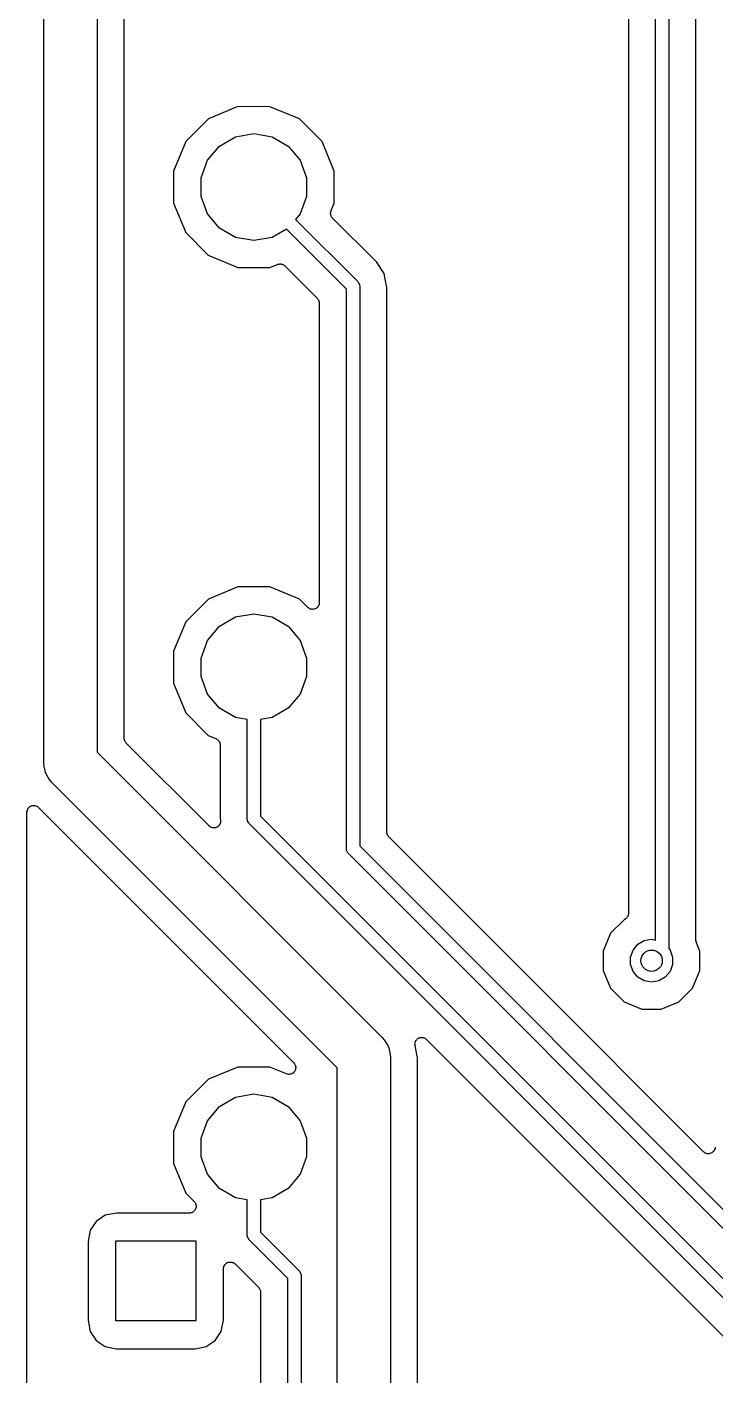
# Model space of a CAD drawing. Extents: x 150.6 to 199.4, y -149.4 to -50.6.
# Drawn here: x 150.58 to 163.49, y -125.26 to -100 of the extents above; entities that cross this region are included whole.
import ezdxf

# ---------------------------------------------------------------- set-up
doc = ezdxf.new("R2010")
doc.units = 0
doc.header["$MEASUREMENT"] = 0
doc.layers.add('BLACK', color=7, linetype='CONTINUOUS')

msp = doc.modelspace()

# ---------------------------------------------------------------- linework, layer by layer
at = {"layer": 'Black'}
for p, q in [((150.9, -113.8), (150.9, -91.6)), ((151.9, -91.8071), (151.9, -113.593)), ((152.408, -113.33), (152.408, -92.0701)), ((161.867, -98.5125), (161.867, -116.612)), ((162.375, -117.112), (162.375, -98.5)), ((162.625, -98.5518), (162.625, -117.272)), ((163.133, -117.113), (163.133, -98.8148)), ((154.541, -101.492), (153.987, -101.721)), ((155.141, -101.493), (154.541, -101.492)), ((155.695, -101.723), (155.141, -101.493)), ((153.987, -101.721), (153.563, -102.145)), ((156.119, -102.147), (155.695, -101.723)), ((154.195, -102.231), (154.497, -102.057)), ((154.497, -102.057), (154.84, -101.997)), ((154.84, -101.997), (155.183, -102.057)), ((155.183, -102.057), (155.485, -102.231)), ((153.563, -102.145), (153.333, -102.699)), ((153.971, -102.498), (154.195, -102.231)), ((155.485, -102.231), (155.709, -102.498)), ((156.348, -102.701), (156.119, -102.147)), ((153.852, -102.826), (153.971, -102.498)), ((155.709, -102.498), (155.828, -102.826)), ((153.333, -102.699), (153.332, -103.299)), ((153.852, -103.174), (153.852, -102.826)), ((155.828, -102.826), (155.828, -103.174)), ((156.347, -103.301), (156.348, -102.701)), ((153.332, -103.299), (153.561, -103.853)), ((153.971, -103.502), (153.852, -103.174)), ((155.828, -103.174), (155.709, -103.502)), ((156.289, -103.442), (156.347, -103.301)), ((154.195, -103.769), (153.971, -103.502)), ((155.709, -103.502), (155.622, -103.605)), ((156.279, -103.485), (156.282, -103.472)), ((156.28, -103.494), (156.279, -103.485)), ((156.279, -103.502), (156.28, -103.494)), ((156.283, -103.515), (156.279, -103.502)), ((156.282, -103.472), (156.283, -103.458)), ((156.283, -103.458), (156.287, -103.451)), ((156.285, -103.529), (156.283, -103.515)), ((156.289, -103.537), (156.285, -103.529)), ((156.287, -103.451), (156.289, -103.442)), ((156.291, -103.545), (156.289, -103.537)), ((156.299, -103.556), (156.291, -103.545)), ((156.305, -103.568), (156.299, -103.556)), ((156.311, -103.574), (156.305, -103.568)), ((156.316, -103.581), (156.311, -103.574)), ((157.139, -104.404), (156.316, -103.581)), ((154.497, -103.943), (154.195, -103.769)), ((155.451, -103.788), (155.183, -103.943)), ((156.575, -104.912), (155.451, -103.788)), ((155.622, -103.605), (156.788, -104.772)), ((153.561, -103.853), (153.985, -104.277)), ((154.84, -104.003), (154.497, -103.943)), ((155.183, -103.943), (154.84, -104.003)), ((153.985, -104.277), (154.539, -104.507)), ((154.539, -104.507), (155.139, -104.508)), ((155.139, -104.508), (155.282, -104.448)), ((155.282, -104.448), (155.29, -104.447)), ((155.29, -104.447), (155.298, -104.443)), ((155.298, -104.443), (155.312, -104.442)), ((155.312, -104.442), (155.325, -104.439)), ((155.325, -104.439), (155.334, -104.44)), ((155.334, -104.44), (155.342, -104.439)), ((155.342, -104.439), (155.355, -104.443)), ((155.355, -104.443), (155.369, -104.445)), ((155.369, -104.445), (155.377, -104.448)), ((155.377, -104.448), (155.385, -104.451)), ((155.385, -104.451), (155.396, -104.459)), ((155.396, -104.459), (155.408, -104.465)), ((155.408, -104.465), (155.414, -104.471)), ((155.414, -104.471), (155.421, -104.476)), ((155.421, -104.476), (156.03, -105.085)), ((157.283, -104.619), (157.139, -104.404)), ((156.788, -104.772), (156.792, -104.776)), ((156.792, -104.776), (156.796, -104.78)), ((156.796, -104.78), (156.804, -104.794)), ((156.804, -104.794), (156.813, -104.807)), ((156.813, -104.807), (156.815, -104.812)), ((156.815, -104.812), (156.817, -104.817)), ((156.817, -104.817), (156.82, -104.833)), ((156.82, -104.833), (156.825, -104.849)), ((156.825, -104.849), (156.824, -104.855)), ((157.304, -104.727), (157.283, -104.619)), ((157.333, -104.873), (157.304, -104.727)), ((157.304, -104.727), (157.304, -104.727)), ((156.03, -105.085), (156.033, -105.09)), ((156.033, -105.09), (156.037, -105.093)), ((156.037, -105.093), (156.046, -105.108)), ((156.575, -115.4), (156.575, -104.912)), ((156.824, -104.855), (156.825, -104.86)), ((156.825, -104.86), (156.825, -115.348)), ((157.333, -115.085), (157.333, -104.873)), ((156.046, -105.108), (156.055, -105.121)), ((156.055, -105.121), (156.057, -105.127)), ((156.057, -105.127), (156.059, -105.131)), ((156.059, -105.131), (156.062, -105.148)), ((156.062, -105.148), (156.067, -105.164)), ((156.067, -105.164), (156.066, -105.169)), ((156.066, -105.169), (156.067, -105.175)), ((156.067, -105.175), (156.067, -110.788)), ((154.541, -110.492), (153.987, -110.721)), ((155.141, -110.493), (154.541, -110.492)), ((155.695, -110.723), (155.141, -110.493)), ((153.987, -110.721), (153.563, -111.145)), ((155.85, -110.878), (155.695, -110.723)), ((155.864, -110.888), (155.85, -110.878)), ((155.876, -110.898), (155.864, -110.888)), ((155.882, -110.9), (155.876, -110.898)), ((155.886, -110.903), (155.882, -110.9)), ((155.902, -110.908), (155.886, -110.903)), ((155.918, -110.913), (155.902, -110.908)), ((155.923, -110.913), (155.918, -110.913)), ((155.929, -110.915), (155.923, -110.913)), ((155.945, -110.913), (155.929, -110.915)), ((155.962, -110.913), (155.945, -110.913)), ((155.967, -110.912), (155.962, -110.913)), ((155.973, -110.911), (155.967, -110.912)), ((155.988, -110.904), (155.973, -110.911)), ((156.004, -110.898), (155.988, -110.904)), ((156.008, -110.895), (156.004, -110.898)), ((156.013, -110.892), (156.008, -110.895)), ((156.025, -110.881), (156.013, -110.892)), ((156.037, -110.87), (156.025, -110.881)), ((156.04, -110.865), (156.037, -110.87)), ((156.044, -110.861), (156.04, -110.865)), ((156.051, -110.846), (156.044, -110.861)), ((156.059, -110.832), (156.051, -110.846)), ((156.06, -110.826), (156.059, -110.832)), ((156.063, -110.821), (156.06, -110.826)), ((156.064, -110.805), (156.063, -110.821)), ((156.067, -110.788), (156.064, -110.805)), ((153.563, -111.145), (153.333, -111.699)), ((154.195, -111.231), (154.497, -111.057)), ((154.497, -111.057), (154.84, -110.997)), ((154.84, -110.997), (155.183, -111.057)), ((155.183, -111.057), (155.485, -111.231)), ((153.971, -111.498), (154.195, -111.231)), ((155.485, -111.231), (155.709, -111.498)), ((153.852, -111.826), (153.971, -111.498)), ((155.709, -111.498), (155.828, -111.826)), ((153.333, -111.699), (153.332, -112.299)), ((153.852, -112.174), (153.852, -111.826)), ((155.828, -111.826), (155.828, -112.174)), ((153.971, -112.502), (153.852, -112.174)), ((155.828, -112.174), (155.709, -112.502)), ((153.332, -112.299), (153.561, -112.853)), ((154.195, -112.769), (153.971, -112.502)), ((155.709, -112.502), (155.485, -112.769)), ((153.561, -112.853), (153.985, -113.277)), ((154.497, -112.943), (154.195, -112.769)), ((155.485, -112.769), (155.183, -112.943)), ((154.715, -112.981), (154.497, -112.943)), ((154.715, -114.84), (154.715, -112.981)), ((155.183, -112.943), (154.965, -112.981)), ((154.965, -112.981), (154.965, -114.788)), ((152.409, -113.335), (152.408, -113.33)), ((152.408, -113.341), (152.409, -113.335)), ((152.413, -113.357), (152.408, -113.341)), ((152.416, -113.373), (152.413, -113.357)), ((152.418, -113.378), (152.416, -113.373)), ((152.42, -113.384), (152.418, -113.378)), ((152.429, -113.397), (152.42, -113.384)), ((152.438, -113.412), (152.429, -113.397)), ((152.442, -113.415), (152.438, -113.412)), ((152.445, -113.42), (152.442, -113.415)), ((153.999, -114.973), (152.445, -113.42)), ((153.985, -113.277), (154.129, -113.337)), ((154.129, -113.337), (154.136, -113.341)), ((154.136, -113.341), (154.143, -113.344)), ((154.143, -113.344), (154.154, -113.353)), ((154.154, -113.353), (154.166, -113.361)), ((154.166, -113.361), (154.171, -113.367)), ((154.171, -113.367), (154.177, -113.373)), ((154.177, -113.373), (154.184, -113.385)), ((154.184, -113.385), (154.193, -113.396)), ((154.193, -113.396), (154.195, -113.404)), ((154.195, -113.404), (154.199, -113.411)), ((154.199, -113.411), (154.202, -113.424)), ((154.202, -113.424), (154.206, -113.438)), ((154.206, -113.438), (154.206, -113.446)), ((151.9, -113.593), (157.254, -118.946)), ((154.206, -113.446), (154.207, -113.454)), ((154.207, -113.454), (154.207, -114.827)), ((150.904, -113.822), (150.9, -113.8)), ((150.902, -113.844), (150.904, -113.822)), ((150.919, -113.907), (150.902, -113.844)), ((150.93, -113.971), (150.919, -113.907)), ((150.941, -113.99), (150.93, -113.971)), ((150.947, -114.011), (150.941, -113.99)), ((150.984, -114.065), (150.947, -114.011)), ((151.017, -114.121), (150.984, -114.065)), ((151.034, -114.136), (151.017, -114.121)), ((151.046, -114.154), (151.034, -114.136)), ((156.4, -119.507), (151.046, -114.154)), ((150.583, -114.715), (150.586, -114.699)), ((150.586, -114.699), (150.587, -114.682)), ((150.587, -114.682), (150.59, -114.677)), ((150.59, -114.677), (150.591, -114.672)), ((150.591, -114.672), (150.599, -114.657)), ((150.599, -114.657), (150.606, -114.642)), ((150.606, -114.642), (150.61, -114.638)), ((150.61, -114.638), (150.613, -114.633)), ((150.613, -114.633), (150.625, -114.623)), ((150.625, -114.623), (150.637, -114.611)), ((150.637, -114.611), (150.642, -114.609)), ((150.642, -114.609), (150.647, -114.605)), ((150.647, -114.605), (150.662, -114.599)), ((150.662, -114.599), (150.677, -114.592)), ((150.677, -114.592), (150.683, -114.592)), ((150.683, -114.592), (150.688, -114.59)), ((150.688, -114.59), (150.705, -114.59)), ((150.705, -114.59), (150.721, -114.589)), ((150.721, -114.589), (150.726, -114.59)), ((150.726, -114.59), (150.732, -114.59)), ((150.732, -114.59), (150.748, -114.596)), ((150.748, -114.596), (150.764, -114.6)), ((150.764, -114.6), (150.768, -114.603)), ((150.768, -114.603), (150.773, -114.605)), ((150.773, -114.605), (150.786, -114.616)), ((150.786, -114.616), (150.8, -114.625)), ((150.8, -114.625), (155.588, -119.414)), ((150.583, -146.296), (150.583, -114.715)), ((154.196, -114.95), (154.193, -114.956)), ((154.2, -114.945), (154.196, -114.95)), ((154.205, -114.93), (154.2, -114.945)), ((154.211, -114.916), (154.205, -114.93)), ((154.207, -114.827), (154.213, -114.859)), ((154.212, -114.909), (154.211, -114.916)), ((154.214, -114.903), (154.212, -114.909)), ((154.213, -114.859), (154.213, -114.866)), ((154.213, -114.866), (154.215, -114.872)), ((154.215, -114.872), (154.214, -114.888)), ((154.214, -114.888), (154.214, -114.903)), ((154.716, -114.845), (154.715, -114.84)), ((154.715, -114.851), (154.716, -114.845)), ((154.72, -114.867), (154.715, -114.851)), ((154.723, -114.883), (154.72, -114.867)), ((154.725, -114.888), (154.723, -114.883)), ((154.727, -114.893), (154.725, -114.888)), ((154.736, -114.906), (154.727, -114.893)), ((154.744, -114.92), (154.736, -114.906)), ((154.748, -114.924), (154.744, -114.92)), ((154.752, -114.928), (154.748, -114.924)), ((167.875, -128.052), (154.752, -114.928)), ((154.965, -114.788), (168.088, -127.912)), ((154.005, -114.977), (153.999, -114.973)), ((154.009, -114.983), (154.005, -114.977)), ((154.023, -114.99), (154.009, -114.983)), ((154.035, -114.999), (154.023, -114.99)), ((154.042, -115), (154.035, -114.999)), ((154.048, -115.004), (154.042, -115)), ((154.063, -115.006), (154.048, -115.004)), ((154.078, -115.01), (154.063, -115.006)), ((154.085, -115.009), (154.078, -115.01)), ((154.091, -115.01), (154.085, -115.009)), ((154.106, -115.008), (154.091, -115.01)), ((154.122, -115.006), (154.106, -115.008)), ((154.128, -115.003), (154.122, -115.006)), ((154.135, -115.002), (154.128, -115.003)), ((154.148, -114.994), (154.135, -115.002)), ((154.162, -114.988), (154.148, -114.994)), ((154.166, -114.983), (154.162, -114.988)), ((154.172, -114.979), (154.166, -114.983)), ((154.182, -114.967), (154.172, -114.979)), ((154.193, -114.956), (154.182, -114.967)), ((157.334, -115.091), (157.333, -115.085)), ((157.333, -115.096), (157.334, -115.091)), ((157.338, -115.112), (157.333, -115.096)), ((157.341, -115.129), (157.338, -115.112)), ((157.343, -115.133), (157.341, -115.129)), ((157.345, -115.139), (157.343, -115.133)), ((157.354, -115.152), (157.345, -115.139)), ((157.363, -115.167), (157.354, -115.152)), ((157.367, -115.17), (157.363, -115.167)), ((157.37, -115.175), (157.367, -115.17)), ((159.99, -117.795), (157.37, -115.175)), ((156.576, -115.405), (156.575, -115.4)), ((156.575, -115.411), (156.576, -115.405)), ((156.58, -115.427), (156.575, -115.411)), ((156.583, -115.443), (156.58, -115.427)), ((156.585, -115.448), (156.583, -115.443)), ((156.587, -115.453), (156.585, -115.448)), ((156.596, -115.466), (156.587, -115.453)), ((156.825, -115.348), (170.088, -128.612)), ((156.604, -115.48), (156.596, -115.466)), ((156.608, -115.484), (156.604, -115.48)), ((156.612, -115.488), (156.608, -115.484)), ((169.912, -128.788), (156.612, -115.488)), ((161.796, -116.724), (161.788, -116.729)), ((161.803, -116.721), (161.796, -116.724)), ((161.814, -116.713), (161.803, -116.721)), ((161.826, -116.705), (161.814, -116.713)), ((161.831, -116.699), (161.826, -116.705)), ((161.837, -116.693), (161.831, -116.699)), ((161.844, -116.681), (161.837, -116.693)), ((161.853, -116.67), (161.844, -116.681)), ((161.855, -116.662), (161.853, -116.67)), ((161.859, -116.655), (161.855, -116.662)), ((161.862, -116.641), (161.859, -116.655)), ((161.866, -116.628), (161.862, -116.641)), ((161.867, -116.612), (161.866, -116.62)), ((161.866, -116.62), (161.866, -116.628)), ((161.786, -116.73), (161.531, -116.985)), ((161.788, -116.729), (161.786, -116.73)), ((161.531, -116.985), (161.392, -117.319)), ((161.952, -117.299), (162.042, -117.192)), ((162.042, -117.192), (162.163, -117.123)), ((162.163, -117.123), (162.3, -117.098)), ((162.3, -117.098), (162.375, -117.112)), ((163.133, -117.116), (163.133, -117.113)), ((163.133, -117.119), (163.133, -117.116)), ((163.137, -117.137), (163.133, -117.119)), ((163.141, -117.157), (163.137, -117.137)), ((163.142, -117.159), (163.141, -117.157)), ((163.143, -117.162), (163.142, -117.159)), ((163.208, -117.32), (163.143, -117.162)), ((161.392, -117.319), (161.392, -117.68)), ((161.905, -117.43), (161.952, -117.299)), ((161.905, -117.57), (161.905, -117.43)), ((162.625, -117.272), (162.648, -117.299)), ((162.648, -117.299), (162.695, -117.43)), ((162.695, -117.43), (162.695, -117.57)), ((163.208, -117.681), (163.208, -117.32)), ((161.392, -117.68), (161.53, -118.014)), ((161.952, -117.701), (161.905, -117.57)), ((162.042, -117.808), (161.952, -117.701)), ((162.648, -117.701), (162.558, -117.808)), ((162.695, -117.57), (162.648, -117.701)), ((163.069, -118.015), (163.208, -117.681)), ((163.276, -121.081), (159.99, -117.795)), ((159.99, -117.795), (159.99, -117.795)), ((162.163, -117.877), (162.042, -117.808)), ((162.3, -117.902), (162.163, -117.877)), ((162.437, -117.877), (162.3, -117.902)), ((162.558, -117.808), (162.437, -117.877)), ((161.53, -118.014), (161.785, -118.269)), ((162.814, -118.27), (163.069, -118.015)), ((161.785, -118.269), (162.119, -118.408)), ((162.119, -118.408), (162.48, -118.408)), ((162.48, -118.408), (162.814, -118.27)), ((157.254, -118.946), (157.266, -118.964)), ((157.266, -118.964), (157.283, -118.979)), ((157.283, -118.979), (157.316, -119.035)), ((157.876, -119.001), (157.881, -118.996)), ((157.881, -118.996), (157.884, -118.99)), ((157.884, -118.99), (157.895, -118.979)), ((157.895, -118.979), (157.904, -118.967)), ((157.904, -118.967), (157.91, -118.963)), ((157.91, -118.963), (157.915, -118.959)), ((157.915, -118.959), (157.929, -118.952)), ((157.929, -118.952), (157.942, -118.944)), ((157.942, -118.944), (157.949, -118.943)), ((157.949, -118.943), (157.955, -118.94)), ((157.955, -118.94), (157.97, -118.939)), ((157.97, -118.939), (157.985, -118.936)), ((157.985, -118.936), (157.992, -118.937)), ((157.992, -118.937), (157.999, -118.936)), ((157.999, -118.936), (158.014, -118.94)), ((158.014, -118.94), (158.029, -118.942)), ((158.029, -118.942), (158.035, -118.946)), ((158.035, -118.946), (158.041, -118.947)), ((158.041, -118.947), (158.054, -118.956)), ((158.054, -118.956), (158.067, -118.964)), ((158.067, -118.964), (158.072, -118.969)), ((158.072, -118.969), (158.078, -118.973)), ((158.078, -118.973), (167.33, -128.225)), ((157.316, -119.035), (157.353, -119.089)), ((157.353, -119.089), (157.359, -119.11)), ((157.359, -119.11), (157.37, -119.129)), ((157.37, -119.129), (157.381, -119.193)), ((157.381, -119.193), (157.398, -119.256)), ((157.861, -119.074), (157.863, -119.058)), ((157.863, -119.08), (157.861, -119.074)), ((157.862, -119.043), (157.864, -119.037)), ((157.863, -119.058), (157.862, -119.043)), ((157.863, -119.087), (157.863, -119.08)), ((157.897, -119.258), (157.863, -119.087)), ((157.864, -119.037), (157.865, -119.03)), ((157.865, -119.03), (157.872, -119.016)), ((157.872, -119.016), (157.876, -119.001)), ((154.541, -119.492), (153.987, -119.721)), ((155.141, -119.493), (154.541, -119.492)), ((155.45, -119.621), (155.141, -119.493)), ((155.588, -119.414), (155.599, -119.43)), ((155.599, -119.43), (155.611, -119.445)), ((155.611, -119.445), (155.612, -119.448)), ((155.612, -119.448), (155.614, -119.45)), ((155.614, -119.45), (155.619, -119.469)), ((155.619, -119.469), (155.624, -119.487)), ((155.625, -119.493), (155.623, -119.512)), ((155.624, -119.487), (155.624, -119.49)), ((155.624, -119.49), (155.625, -119.493)), ((157.398, -119.256), (157.396, -119.278)), ((157.396, -119.278), (157.4, -119.3)), ((157.4, -119.3), (157.4, -142.893)), ((157.908, -119.313), (157.897, -119.258)), ((157.897, -119.258), (157.897, -119.258)), ((157.908, -130.45), (157.908, -119.313)), ((153.987, -119.721), (153.563, -120.145)), ((155.469, -119.625), (155.45, -119.621)), ((155.487, -119.63), (155.469, -119.625)), ((155.49, -119.63), (155.487, -119.63)), ((155.493, -119.631), (155.49, -119.63)), ((155.512, -119.628), (155.493, -119.631)), ((155.531, -119.626), (155.512, -119.628)), ((155.534, -119.625), (155.531, -119.626)), ((155.537, -119.625), (155.534, -119.625)), ((155.554, -119.616), (155.537, -119.625)), ((155.571, -119.608), (155.554, -119.616)), ((155.573, -119.606), (155.571, -119.608)), ((155.576, -119.604), (155.573, -119.606)), ((155.589, -119.59), (155.576, -119.604)), ((155.603, -119.576), (155.589, -119.59)), ((155.604, -119.574), (155.603, -119.576)), ((155.606, -119.572), (155.604, -119.574)), ((155.613, -119.554), (155.606, -119.572)), ((155.621, -119.537), (155.613, -119.554)), ((155.622, -119.531), (155.621, -119.534)), ((155.621, -119.534), (155.621, -119.537)), ((155.623, -119.512), (155.622, -119.531)), ((156.4, -143.1), (156.4, -119.507)), ((154.497, -120.057), (154.84, -119.997)), ((154.84, -119.997), (155.183, -120.057)), ((153.563, -120.145), (153.333, -120.699)), ((153.971, -120.498), (154.195, -120.231)), ((154.195, -120.231), (154.497, -120.057)), ((155.183, -120.057), (155.485, -120.231)), ((155.485, -120.231), (155.709, -120.498)), ((153.852, -120.826), (153.971, -120.498)), ((155.709, -120.498), (155.828, -120.826)), ((153.333, -120.699), (153.332, -121.299)), ((153.852, -121.174), (153.852, -120.826)), ((155.828, -120.826), (155.828, -121.174)), ((163.49, -121.007), (163.488, -121.024)), ((163.493, -120.991), (163.49, -121.007)), ((153.971, -121.502), (153.852, -121.174)), ((155.828, -121.174), (155.709, -121.502)), ((163.289, -121.09), (163.276, -121.081)), ((163.302, -121.101), (163.289, -121.09)), ((163.307, -121.103), (163.302, -121.101)), ((163.312, -121.106), (163.307, -121.103)), ((163.328, -121.11), (163.312, -121.106)), ((163.343, -121.116), (163.328, -121.11)), ((163.349, -121.116), (163.343, -121.116)), ((163.354, -121.117), (163.349, -121.116)), ((163.371, -121.116), (163.354, -121.117)), ((163.387, -121.116), (163.371, -121.116)), ((163.393, -121.114), (163.387, -121.116)), ((163.398, -121.113), (163.393, -121.114)), ((163.413, -121.106), (163.398, -121.113)), ((163.429, -121.101), (163.413, -121.106)), ((163.433, -121.097), (163.429, -121.101)), ((163.438, -121.095), (163.433, -121.097)), ((163.45, -121.083), (163.438, -121.095)), ((163.463, -121.072), (163.45, -121.083)), ((163.466, -121.068), (163.463, -121.072)), ((163.47, -121.064), (163.466, -121.068)), ((163.477, -121.049), (163.47, -121.064)), ((163.485, -121.034), (163.477, -121.049)), ((163.486, -121.029), (163.485, -121.034)), ((163.488, -121.024), (163.486, -121.029)), ((153.332, -121.299), (153.561, -121.853)), ((154.195, -121.769), (153.971, -121.502)), ((155.709, -121.502), (155.485, -121.769)), ((154.497, -121.943), (154.195, -121.769)), ((155.485, -121.769), (155.183, -121.943)), ((153.561, -121.853), (153.721, -122.013)), ((153.721, -122.013), (153.73, -122.026)), ((153.73, -122.026), (153.741, -122.039)), ((154.715, -121.981), (154.497, -121.943)), ((154.715, -122.64), (154.715, -121.981)), ((155.183, -121.943), (154.965, -121.981)), ((154.965, -121.981), (154.965, -122.588)), ((152.052, -122.271), (151.884, -122.384)), ((152.263, -122.23), (152.052, -122.271)), ((153.631, -122.23), (152.263, -122.23)), ((153.647, -122.227), (153.631, -122.23)), ((153.664, -122.225), (153.647, -122.227)), ((153.669, -122.223), (153.664, -122.225)), ((153.675, -122.222), (153.669, -122.223)), ((153.689, -122.214), (153.675, -122.222)), ((153.704, -122.207), (153.689, -122.214)), ((153.708, -122.203), (153.704, -122.207)), ((153.713, -122.2), (153.708, -122.203)), ((153.723, -122.187), (153.713, -122.2)), ((153.735, -122.175), (153.723, -122.187)), ((153.737, -122.17), (153.735, -122.175)), ((153.741, -122.166), (153.737, -122.17)), ((153.741, -122.039), (153.743, -122.044)), ((153.747, -122.151), (153.741, -122.166)), ((153.743, -122.044), (153.746, -122.049)), ((153.746, -122.049), (153.751, -122.065)), ((153.754, -122.136), (153.747, -122.151)), ((153.751, -122.065), (153.756, -122.081)), ((153.756, -122.125), (153.754, -122.13)), ((153.754, -122.13), (153.754, -122.136)), ((153.756, -122.081), (153.756, -122.086)), ((153.756, -122.086), (153.758, -122.092)), ((153.758, -122.092), (153.756, -122.108)), ((153.756, -122.108), (153.756, -122.125)), ((151.884, -122.384), (151.771, -122.552)), ((151.771, -122.552), (151.73, -122.763)), ((151.73, -122.763), (151.73, -124.237)), ((152.25, -124.25), (152.25, -122.75)), ((152.25, -122.75), (153.75, -122.75)), ((153.75, -122.75), (153.75, -124.25)), ((154.716, -122.645), (154.715, -122.64)), ((154.715, -122.651), (154.716, -122.645)), ((154.72, -122.667), (154.715, -122.651)), ((154.723, -122.683), (154.72, -122.667)), ((154.725, -122.688), (154.723, -122.683)), ((154.727, -122.693), (154.725, -122.688)), ((154.736, -122.706), (154.727, -122.693)), ((154.744, -122.72), (154.736, -122.706)), ((154.748, -122.724), (154.744, -122.72)), ((154.752, -122.728), (154.748, -122.724)), ((155.475, -123.452), (154.752, -122.728)), ((154.965, -122.588), (155.688, -123.312)), ((154.27, -123.272), (154.273, -123.256)), ((154.27, -124.237), (154.27, -123.272)), ((154.273, -123.256), (154.275, -123.239)), ((154.275, -123.239), (154.277, -123.234)), ((154.277, -123.234), (154.278, -123.229)), ((154.278, -123.229), (154.286, -123.214)), ((154.286, -123.214), (154.293, -123.199)), ((154.293, -123.199), (154.297, -123.195)), ((154.297, -123.195), (154.3, -123.191)), ((154.3, -123.191), (154.313, -123.18)), ((154.313, -123.18), (154.325, -123.168)), ((154.325, -123.168), (154.33, -123.166)), ((154.33, -123.166), (154.334, -123.162)), ((154.334, -123.162), (154.35, -123.157)), ((154.35, -123.157), (154.365, -123.15)), ((154.365, -123.15), (154.37, -123.149)), ((154.37, -123.149), (154.375, -123.147)), ((154.375, -123.147), (154.392, -123.147)), ((154.392, -123.147), (154.409, -123.146)), ((154.409, -123.146), (154.414, -123.147)), ((154.414, -123.147), (154.419, -123.147)), ((154.419, -123.147), (154.435, -123.153)), ((154.435, -123.153), (154.451, -123.157)), ((154.451, -123.157), (154.456, -123.16)), ((154.456, -123.16), (154.461, -123.162)), ((154.461, -123.162), (154.474, -123.173)), ((154.474, -123.173), (154.487, -123.182)), ((154.487, -123.182), (154.93, -123.625)), ((155.475, -143.1), (155.475, -123.452)), ((155.688, -123.312), (155.692, -123.316)), ((155.692, -123.316), (155.696, -123.32)), ((155.696, -123.32), (155.704, -123.334)), ((155.704, -123.334), (155.713, -123.347)), ((155.713, -123.347), (155.715, -123.352)), ((155.715, -123.352), (155.717, -123.357)), ((155.717, -123.357), (155.72, -123.373)), ((155.72, -123.373), (155.725, -123.389)), ((155.725, -123.389), (155.724, -123.395)), ((155.724, -123.395), (155.725, -123.4)), ((155.725, -123.4), (155.725, -143.048)), ((154.93, -123.625), (154.933, -123.63)), ((154.933, -123.63), (154.937, -123.633)), ((154.937, -123.633), (154.946, -123.648)), ((154.946, -123.648), (154.955, -123.661)), ((154.955, -123.661), (154.957, -123.667)), ((154.957, -123.667), (154.959, -123.671)), ((154.959, -123.671), (154.962, -123.688)), ((154.962, -123.688), (154.967, -123.704)), ((154.967, -123.704), (154.966, -123.709)), ((154.966, -123.709), (154.967, -123.715)), ((154.967, -123.715), (154.967, -134.571)), ((151.73, -124.237), (151.771, -124.448)), ((153.75, -124.25), (152.25, -124.25)), ((154.229, -124.448), (154.27, -124.237)), ((151.771, -124.448), (151.884, -124.616)), ((154.116, -124.616), (154.229, -124.448)), ((151.884, -124.616), (152.052, -124.729)), ((152.052, -124.729), (152.263, -124.77)), ((152.263, -124.77), (153.737, -124.77)), ((153.737, -124.77), (153.948, -124.729)), ((153.948, -124.729), (154.116, -124.616))]:
    msp.add_line(p, q, dxfattribs=at)
msp.add_circle((162.3, -117.5), 0.2, dxfattribs=at)

doc.saveas('drawing.dxf')
